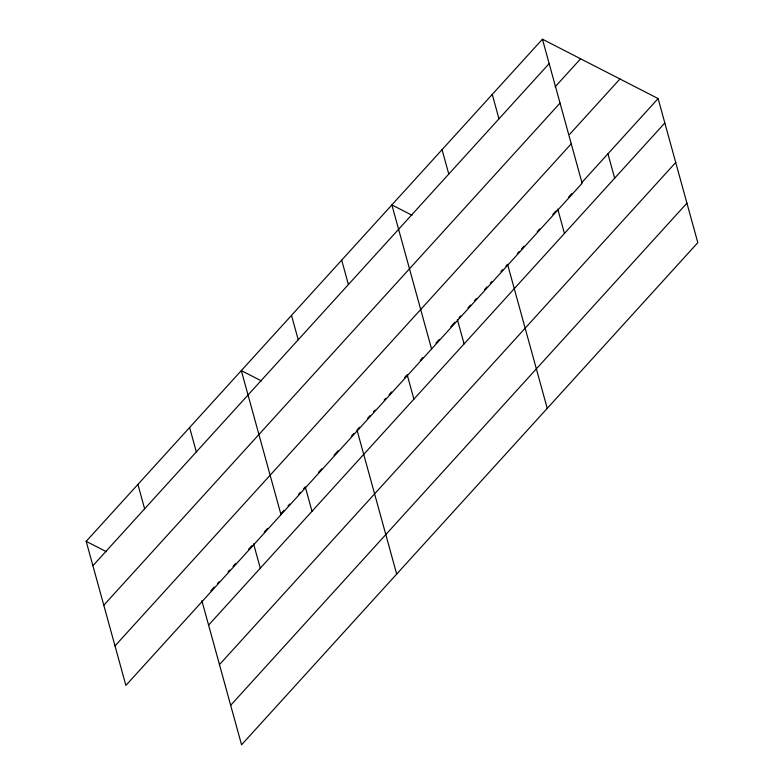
<?xml version="1.0" encoding="UTF-8"?>
<svg xmlns="http://www.w3.org/2000/svg" width="784" height="784" viewBox="0 0 784 784"><rect width="100%" height="100%" fill="white"/><g stroke="black" fill="none" stroke-linecap="round" stroke-linejoin="round"><path stroke-width="1.18" d="M542.44 39.2L582.13 183.289L125.881 685.422L86.191 541.332L542.44 39.2L658.119 98.578L697.809 242.668L241.56 744.8L201.87 600.711M92.914 565.725L549.163 63.592M555.111 86.867L580.611 58.79M103.792 605.228L560.041 103.096M569.752 134.221L619.948 78.978M115.003 645.928L571.252 143.795M210.896 590.773L214.179 587.157M217.462 583.551L219.108 581.738M228.134 571.801L229.781 569.997M233.064 566.381L235.523 563.676M248.655 549.221L251.938 545.605M264.247 532.062L267.53 528.445M280.662 513.99L283.945 510.384M288.051 505.866L289.688 504.053M298.724 494.116L300.36 492.313M303.643 488.697L305.29 486.893L312.003 511.286M318.422 472.438L321.705 468.832M334.013 455.279L338.12 450.761M351.252 436.306L353.711 433.601M357.818 429.083L359.464 427.27M367.686 418.215L370.156 415.5M373.449 411.874L375.095 410.061M384.14 400.105L385.787 398.292M389.08 394.675L391.549 391.951M404.711 377.467L407.18 374.752L413.903 399.144M420.342 360.258L422.811 357.543M435.973 343.059L439.265 339.433M450.79 326.761L454.896 322.234M459.012 317.706L460.659 315.893M468.068 307.749L470.527 305.025M474.643 300.497L476.29 298.694M484.522 289.639L486.991 286.915M490.274 283.298L491.921 281.485M500.976 271.529L502.622 269.716M505.905 266.09L507.552 264.277L547.242 408.376M517.43 253.418L519.077 251.605M521.546 248.891L524.006 246.176M537.177 231.682L539.647 228.967M552.808 214.483L556.101 210.857M568.439 197.274L571.732 193.658M581.601 182.79L658.119 98.578M208.593 625.103L664.832 122.97M219.471 664.607L675.72 162.474M230.682 705.296L686.921 203.164M412.021 215.247L391.882 204.908L431.572 348.998M261.464 380.946L241.315 370.607L281.005 514.696M86.191 541.332L106.34 551.671M607.933 153.811L614.646 178.203M557.747 209.044L564.46 233.446M492.254 94.433L498.977 118.825M442.068 149.666L448.781 174.068M457.366 319.519L464.089 343.911M341.697 260.141L348.41 284.533M356.994 429.985L396.684 574.074M291.501 315.374L298.224 339.766M253.575 543.802L260.298 568.194M189.61 427.515L196.333 451.907M137.906 484.424L144.619 508.816"/></g></svg>
